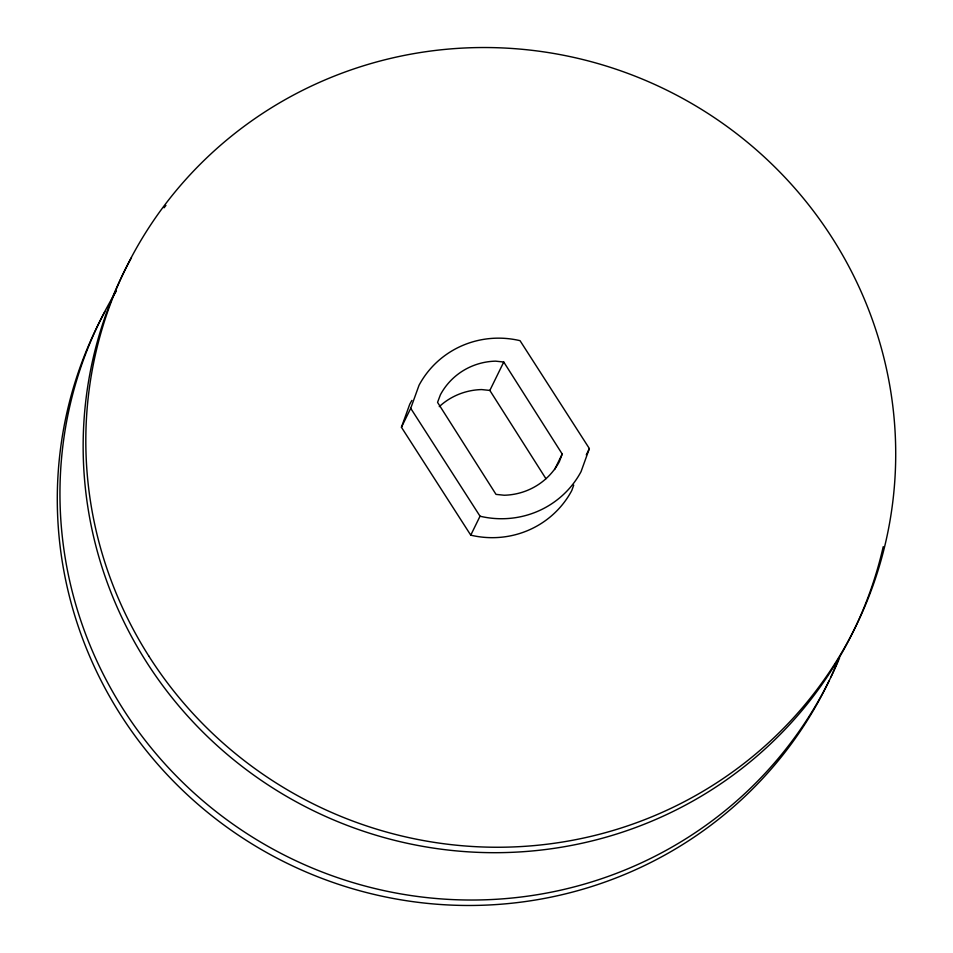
<?xml version="1.0" encoding="UTF-8"?>
<svg xmlns="http://www.w3.org/2000/svg" width="953" height="953" viewBox="0 0 953 953"><rect width="100%" height="100%" fill="white"/><g stroke="black" fill="none" stroke-linecap="round" stroke-linejoin="round"><path stroke-width="1.43" d="M573.73 485.148L571.764 490.569A91.798 89.927 26.1 0 1 470.758 535.157L401.439 427.266L409.754 404.203A91.798 89.927 26.1 0 1 411.922 400.391M401.439 427.266L410.719 408.313L419.034 385.262A91.798 89.927 26.1 0 1 520.04 340.674L589.371 448.565L581.056 471.628A91.798 89.927 26.1 0 1 480.038 516.216L470.758 535.157M562.21 454.021L559.375 461.609A65.566 64.232 26.1 0 1 504.208 495.238L496.013 494.381L437.558 402.369L440.393 394.792A65.566 64.232 26.1 0 1 495.56 361.151L503.756 362.021L562.21 454.021L554.622 469.519M545.926 478.704L489.842 390.432L503.756 362.021M586.274 454.891L589.371 448.565M489.842 390.432L481.634 389.574A65.566 64.232 26.1 0 0 439.262 406.645M410.719 408.313L480.038 516.216M883.24 546.653A406.55 398.247 26.1 0 1 346.582 825.155A406.55 398.247 26.1 0 1 131.454 257.715M164.095 207.778A406.55 398.247 26.1 0 1 165.929 205.419M829.015 680.99A406.55 398.247 26.1 0 1 281.111 860.285A406.55 398.247 26.1 0 1 104.89 311.786M838.08 660.524A406.55 398.247 26.1 0 1 830.909 676.952M839.593 657.856A406.55 398.247 26.1 0 1 284.506 855.21A406.55 398.247 26.1 0 1 116.409 290.927M148.716 655.902A406.55 398.247 26.1 0 0 849.516 638.617A406.55 398.247 26.1 0 0 474.058 47.65A406.55 398.247 26.1 0 0 148.716 655.902"/></g></svg>
